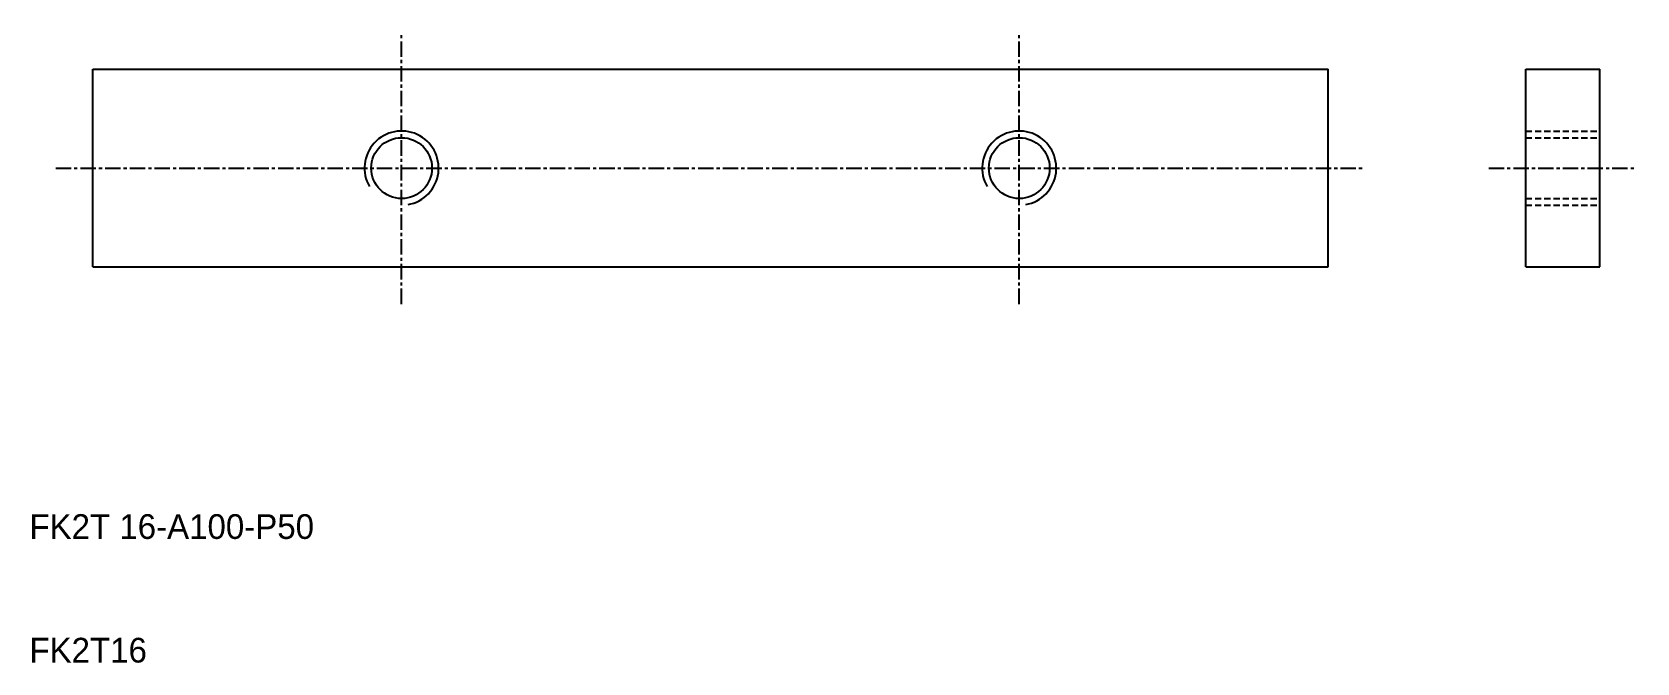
# Model space of a CAD drawing. Extents: x 10 to 140, y 10 to 61.
import ezdxf

# ---------------------------------------------------------------- set-up
doc = ezdxf.new("R2010")
doc.units = 0
doc.linetypes.add('CENTER', pattern=[2, 1.25, -0.25, 0.25, -0.25])
doc.linetypes.add('DASHED', pattern=[0.75, 0.5, -0.25])
doc.layers.get('0').update_dxf_attribs({"linetype": 'CONTINUOUS'})
doc.layers.add('CENTER', color=1, linetype='CENTER')

msp = doc.modelspace()

# ---------------------------------------------------------------- linework, layer by layer
at = {"color": 7, "linetype": 'CONTINUOUS'}
for p, q in [((15.13, 58), (115.13, 58)), ((15.13, 42), (15.13, 58)), ((115.13, 42), (115.13, 58)), ((131.13, 42), (131.13, 58)), ((131.13, 58), (137.13, 58)), ((137.13, 42), (137.13, 58)), ((15.13, 42), (115.13, 42)), ((131.13, 42), (137.13, 42))]:
    msp.add_line(p, q, dxfattribs=at)
at = {"color": 3, "linetype": 'DASHED'}
for p, q in [((131.13, 53), (137.13, 53)), ((131.13, 52.46), (137.13, 52.46)), ((131.13, 47.54), (137.13, 47.54)), ((131.13, 47), (137.13, 47))]:
    msp.add_line(p, q, dxfattribs=at)
at = {"color": 7, "linetype": 'CONTINUOUS'}
for centre in [(40.13, 50), (90.13, 50)]:
    msp.add_circle(centre, 2.46, dxfattribs=at)
at = {"color": 3, "linetype": 'CONTINUOUS'}
for centre in [(40.13, 50), (90.13, 50)]:
    msp.add_arc(centre, 3, 280, 210, dxfattribs=at)
at = {"layer": 'CENTER', "color": 1, "linetype": 'CENTER'}
for p, q in [((40.13, 39), (40.13, 61)), ((90.13, 39), (90.13, 61)), ((12.13, 50), (118.13, 50)), ((128.13, 50), (140.13, 50))]:
    msp.add_line(p, q, dxfattribs=at)

# ---------------------------------------------------------------- texts
at = {"color": 7, "linetype": 'CONTINUOUS'}
for s, p in [('FK2T 16-A100-P50', (10, 20)), ('FK2T16', (10, 10))]:
    msp.add_text(s, height=2, dxfattribs=at).set_placement(p)

doc.saveas('drawing.dxf')
